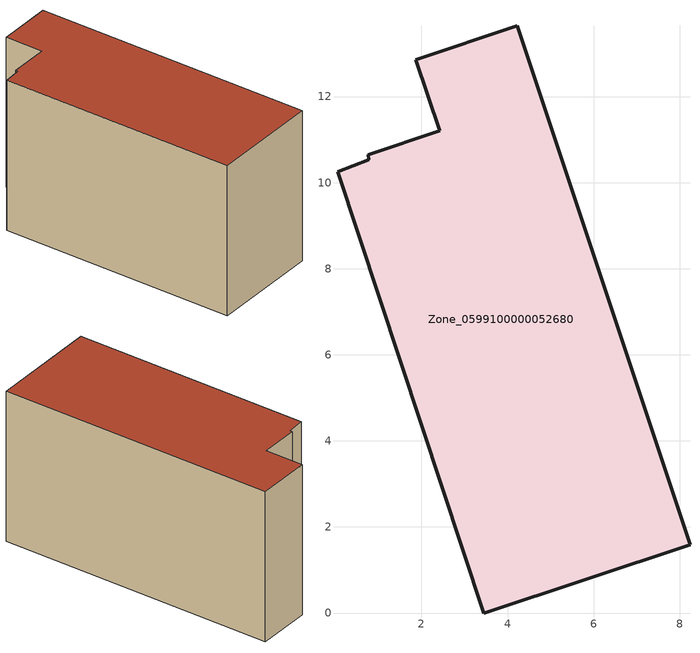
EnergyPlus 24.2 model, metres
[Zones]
Zone_0599100000052680
 floor ground (C_G): 8.24,1.59 3.45,0 0.05,10.25 0.77,10.53 0.76,10.65 2.42,11.2 1.87,12.86 4.23,13.64 z0
 wall outside (C_F): 3.45,0 8.24,1.59 4.23,13.64 1.87,12.86 2.42,11.2 0.76,10.65 0.77,10.53 0.05,10.25 3.45,0 z0:7.03
 roof outside (C_R): 2.42,11.2 0.76,10.65 0.77,10.53 0.05,10.25 3.45,0 8.24,1.59 4.23,13.64 1.87,12.86 z7.03
[BUILDING]
Pand.0599100000052680: North Axis=0; Terrain=City; Loads Convergence Tolerance Value=0.04; Temperature Convergence Tolerance Value=0.4; Solar Distribution=FullExterior; Maximum Number of Warmup Days=25; Minimum Number of Warmup Days=1
[Site:Location]
Rotterdam.The.Hague.AP_ZH_NLD Design_Conditions: Latitude=51.96; Longitude=4.45; Time Zone=1; Elevation=-4.5
[SITE:GROUNDTEMPERATURE:BUILDINGSURFACE]
18, 18, 18, 18, 18, 18, 18, 18, 18, 18, 18, 18
[MATERIAL] Thermal Absorptance=0.9; Solar Absorptance=0.7; Visible Absorptance=0.7
Name | Roughness | Thickness | Conductivity | Density | Specific Heat
G.TC.1992-2005 | MediumSmooth | 0.15 | 0.06 | 540 | 1210
F.TC.1992-2005 | Rough | 0.3 | 0.12 | 1920 | 840
R.TC.1992-2005 | MediumRough | 0.2 | 0.08 | 1500 | 1000
[CONSTRUCTION]
C_G: G.TC.1992-2005
C_F: F.TC.1992-2005
C_R: R.TC.1992-2005
[ZONE]
Zone_0599100000052680: Type=1; Multiplier=1; Ceiling Height=Autocalculate; Volume=Autocalculate; Floor Area=autocalculate; Part of Total Floor Area=Yes
[ZONEINFILTRATION:DESIGNFLOWRATE]
Infil_Zone_0599100000052680: Zone or ZoneList or Space or SpaceList=Zone_0599100000052680; Schedule=AlwaysOn; Design Flow Rate Calculation Method=Flow/Area; Flow Rate per Floor Area=0.0015; Constant Term Coefficient=1; Temperature Term Coefficient=0; Velocity Term Coefficient=0; Velocity Squared Term Coefficient=0
[HVACTEMPLATE:ZONE:IDEALLOADSAIRSYSTEM]
Zone_0599100000052680: Maximum Heating Supply Air Temperature=50; Minimum Cooling Supply Air Temperature=13; Maximum Heating Supply Air Humidity Ratio=0.0156; Minimum Cooling Supply Air Humidity Ratio=0.0077; Heating Limit=NoLimit; Cooling Limit=NoLimit; Dehumidification Control Type=ConstantSensibleHeatRatio; Cooling Sensible Heat Ratio=0.7; Dehumidification Setpoint=60; Humidification Control Type=None; Humidification Setpoint=30; Outdoor Air Method=None; Outdoor Air Flow Rate per Person=0.00944; Outdoor Air Flow Rate per Zone Floor Area=0; Outdoor Air Flow Rate per Zone=0; Demand Controlled Ventilation Type=None; Outdoor Air Economizer Type=NoEconomizer; Heat Recovery Type=None; Sensible Heat Recovery Effectiveness=0.7; Latent Heat Recovery Effectiveness=0.65
[ZONECONTROL:THERMOSTAT]
ThermostatControl_Zone_0599100000052680: Zone or ZoneList=Zone_0599100000052680; Control Type Schedule=DualSetpointControlType; Control 1=Thermostat_Zone_0599100000052680; Temperature Difference Between Cutout And Setpoint=0
[THERMOSTATSETPOINT:DUALSETPOINT]
Thermostat_Zone_0599100000052680: Heating Setpoint Temperature Schedule=HeatingSetpoint_Zone_0599100000052680; Cooling Setpoint Temperature Schedule=CoolingSetpoint_Zone_0599100000052680
[SCHEDULE:COMPACT]
HeatingSetpoint_Zone_0599100000052680: Through: 12/31, For: AllDays, Until: 24:00, 21
CoolingSetpoint_Zone_0599100000052680: Through: 12/31, For: AllDays, Until: 24:00, 24
DualSetpointControlType: Through: 12/31, For: AllDays, Until: 24:00, 4
AlwaysOn: Through: 12/31, For: AllDays, Until: 24:00, 1
